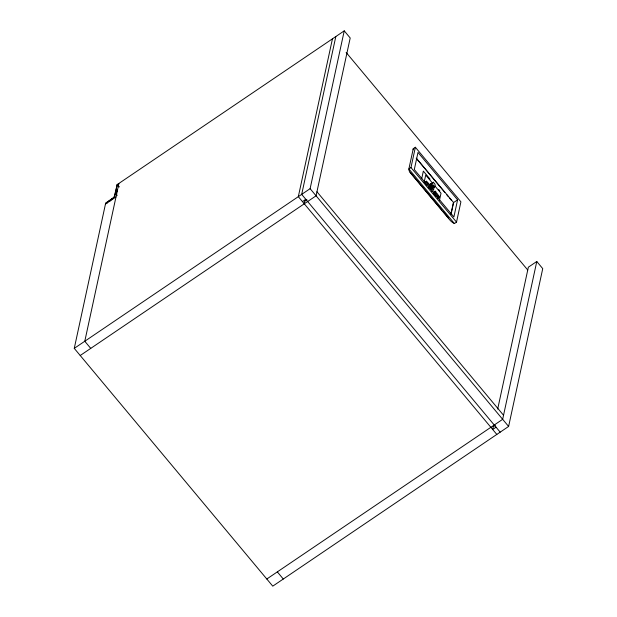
<?xml version="1.0" encoding="UTF-8"?>
<svg xmlns="http://www.w3.org/2000/svg" width="617" height="617" viewBox="0 0 617 617"><rect width="100%" height="100%" fill="white"/><g stroke="black" fill="none" stroke-linecap="round" stroke-linejoin="round"><path stroke-width="0.93" d="M430.504 188.177L430.705 188.964M432.316 191.17L431.746 191.255M497.688 409.048L528.36 267.192L536.782 261.492L542.736 268.626L508.616 426.447L272.76 586.15L74.264 348.374L105.654 203.178L112.441 198.389A2.152 0.602 -39.9 0 0 114.322 196.345L117.23 184.56L344.24 30.85L350.201 37.984L316.074 195.805L80.218 355.508M107.566 202.654L105.931 203.571L106.078 202.893L111.97 198.898L109.672 201.227M112.201 199.515L112.818 198.327A2.152 0.602 -39.9 0 0 114.693 196.283L115.379 193.129L116.644 192.273L116.251 194.077L116.675 193.792M118.626 184.776L118.202 185.061L118.449 183.935L117.184 184.791L115.425 192.905L116.69 192.049L117.5 189.959M332.447 38.832L298.327 196.661L496.824 434.437M335.818 36.557L301.698 194.378L500.194 432.155M304.281 203.795L305.099 200.031M74.264 348.374L310.12 188.671L344.24 30.85M413.259 148.689L408.87 168.989A16.844 9.054 -21.5 0 0 410.097 172.382L449.677 219.806A16.844 14.885 -74.5 0 0 454.413 223.555L456.526 222.12L460.907 201.828L415.364 147.27L413.259 148.689A16.844 14.885 -74.5 0 0 413.174 149.792M454.421 223.547L408.87 168.989L410.976 167.562L415.364 147.27M421.75 178.49L423.347 171.117L430.072 179.169M424.149 182.231L425.707 175.051L432.44 183.056M425.121 182.115L424.936 182.994L426.324 182.054L426.517 181.174L428.507 183.326A2.499 0.81 55.9 0 1 429.154 184.097L429.687 184.946A3.532 1.149 55.9 0 1 430.134 184.869L430.481 185.987A2.337 0.756 55.9 0 0 430.358 186.457L430.712 187.576L429.208 188.254M431.777 183.773L433.304 182.216L434.962 184.205L435.386 186.619L433.944 185.763L433.828 186.295C436.666 191.247 429.825 183.665 433.273 185.624L432.224 182.833L433.165 182.833L433.304 182.216M437.923 197.448L437.738 198.327L439.127 197.386L439.312 196.507L437.399 193.985A2.499 0.81 55.9 0 0 436.751 193.198L436.15 192.689A3.532 1.149 55.9 0 0 435.911 191.787L435.155 191.154L433.512 192.265L433.689 192.905M439.458 200.425L441.016 193.244L435.502 186.696M450.842 214.407L453.372 202.708L457.59 199.854L417.994 152.43L414.3 169.536L453.888 216.96L457.59 199.854M451.027 214.446L453.595 202.546L416.22 158.176L444.849 192.489M493.5 425.722L492.69 429.478L496.053 427.195M536.782 261.492L502.662 419.313L266.799 579.016M430.581 189.087L430.589 189.674M430.666 183.611L431.746 186.203M105.461 204.08L115.988 196.946M302.461 201.612L305.831 199.33M304.891 200.972L306.911 199.607M424.874 182.285L426.517 181.174M426.092 184.845L427.735 183.735L426.324 182.054M428.206 186.874L429.594 185.933A3.856 1.249 55.9 0 0 430.018 187.09L430.712 187.576M428.622 188.031L430.01 187.09M433.257 193.237L435.24 192.303A2.337 0.756 55.9 0 0 435.332 191.794L435.155 191.154M433.836 194.27L435.224 193.329A3.856 1.249 55.9 0 0 435.872 193.453L436.396 194.34A2.499 0.81 55.9 0 0 437.083 195.18L439.127 197.386M434.476 194.386L435.872 193.445M436.327 196.638L437.715 195.697M493.299 426.663L495.32 425.29M430.959 187.977L431.322 189.365M431.329 186.079L430.782 186.141L431.861 188.17M431.491 183.565C429.987 183.048 431.568 185.594 431.993 186.033M429.594 185.933L428.977 185.455A2.499 0.81 55.9 0 1 428.283 184.637L427.735 183.735M118.888 183.534L84.791 341.247L90.745 348.381M410.074 172.374L441.934 210.196M443.16 211.646L448.675 218.194M346.137 52.46L527.712 269.976M446.677 194.679L448.505 196.869M449.724 198.327L451.551 200.517M438.633 189.427L439.859 190.892M425.406 183.55L426.455 184.892M410.976 167.562L456.526 222.12M316.953 191.748L503.534 415.256M310.12 188.671L508.616 426.447M117.23 184.56L119.081 186.781M117.184 184.791L119.035 187.005M115.379 193.129L117.23 195.342M277.334 571.89L283.288 579.024M435 195.28L434.707 194.825M434.646 192.296L435.224 193.329M431.059 187.583L430.535 186.319M433.766 192.095L433.936 192.735M435.517 195.936A2.499 0.81 55.9 0 1 435.34 195.728M432.147 187.067C431.831 191.625 435.926 190.946 432.147 187.067"/></g></svg>
